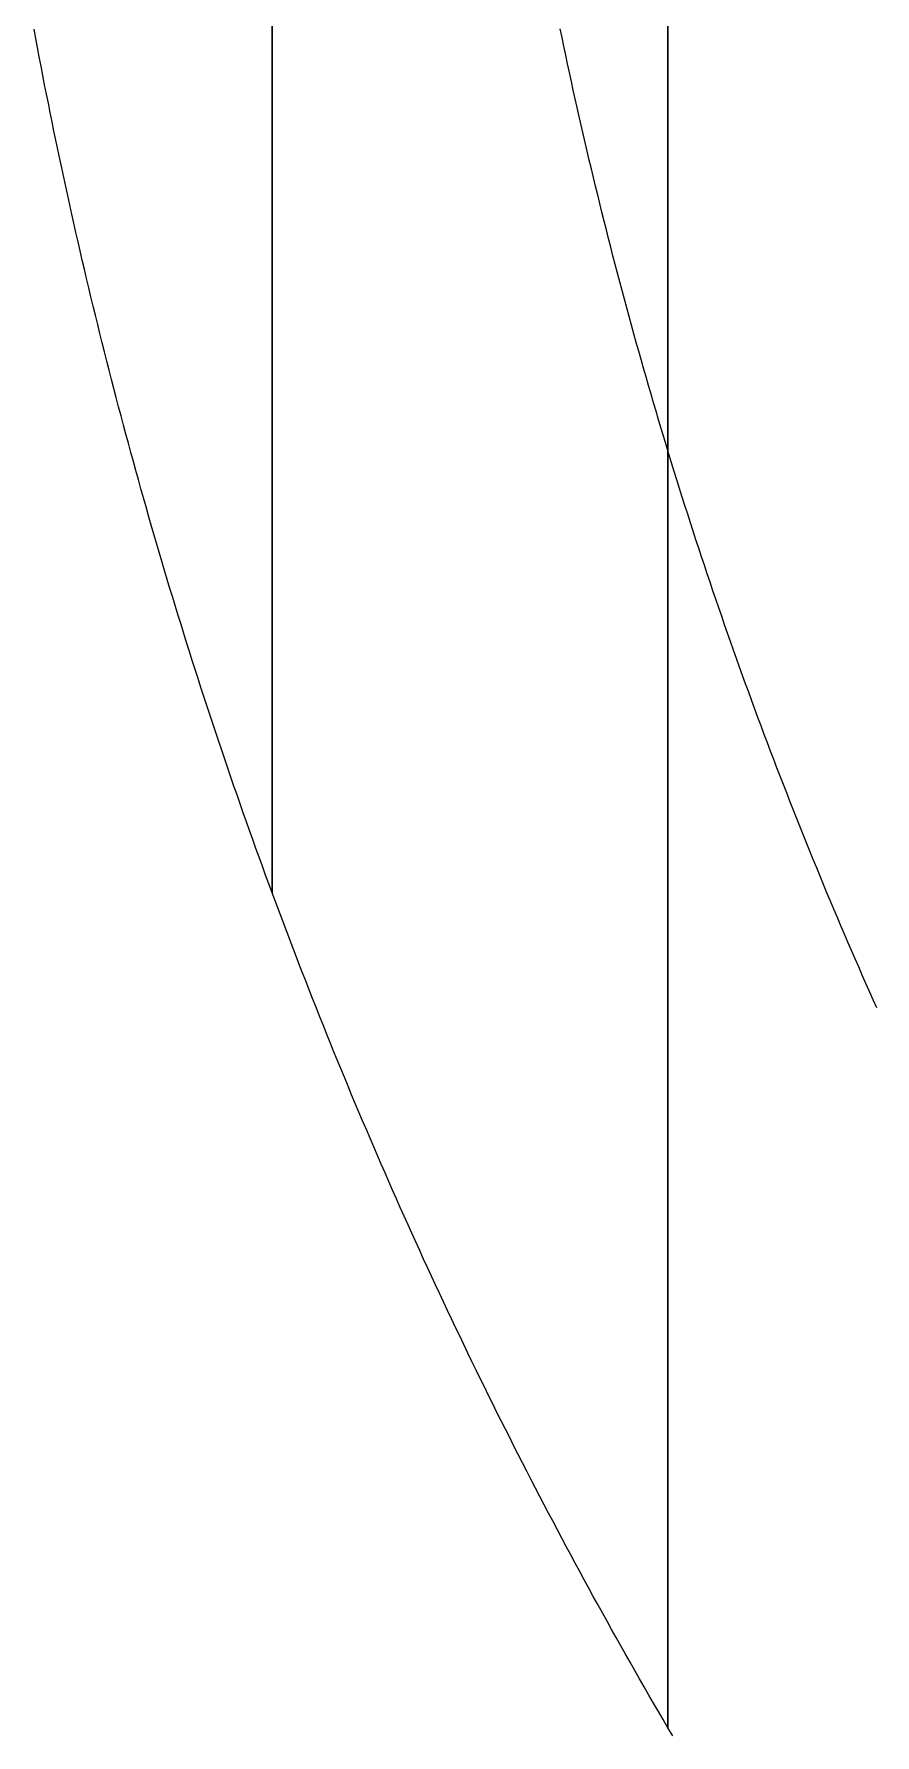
# Model space of a CAD drawing. Extents: x -25400 to 25400, y -24113 to 25400.
# Drawn here: x -24973 to -20903, y -12893 to -4659 of the extents above; entities that cross this region are included whole.
import ezdxf

# ---------------------------------------------------------------- set-up
doc = ezdxf.new("R2010")
doc.units = 0
doc.layers.add('L0D0', color=2, linetype='CONTINUOUS')

msp = doc.modelspace()

# ---------------------------------------------------------------- linework, layer by layer
at = {"layer": 'L0D0'}
for points in [[(-21905.071, 12857.988), (-21905.071, -12857.988), (-21928.171, -12818.553), (-21951.2, -12779.077), (-21974.158, -12739.559), (-21997.045, -12700), (-22019.861, -12660.4), (-22042.605, -12620.759), (-22065.278, -12581.077), (-22087.88, -12541.355), (-22110.41, -12501.591), (-22132.868, -12461.788), (-22155.255, -12421.944), (-22177.57, -12382.059), (-22199.813, -12342.135), (-22221.984, -12302.171), (-22244.084, -12262.167), (-22266.111, -12222.123), (-22288.067, -12182.04), (-22309.95, -12141.917), (-22331.761, -12101.755), (-22353.499, -12061.553), (-22375.166, -12021.313), (-22396.759, -11981.034), (-22418.281, -11940.716), (-22439.729, -11900.359), (-22461.105, -11859.964), (-22482.409, -11819.53), (-22503.639, -11779.058), (-22524.797, -11738.548), (-22545.882, -11698), (-22566.894, -11657.414), (-22587.832, -11616.791), (-22608.698, -11576.129), (-22629.491, -11535.431), (-22650.21, -11494.695), (-22670.855, -11453.921), (-22691.428, -11413.111), (-22711.927, -11372.264), (-22732.352, -11331.379), (-22752.704, -11290.459), (-22772.982, -11249.501), (-22793.187, -11208.507), (-22813.317, -11167.477), (-22833.374, -11126.411), (-22853.357, -11085.309), (-22873.266, -11044.171), (-22893.101, -11002.997), (-22912.862, -10961.787), (-22932.548, -10920.542), (-22952.16, -10879.262), (-22971.698, -10837.946), (-22991.162, -10796.595), (-23010.551, -10755.21), (-23029.866, -10713.789), (-23049.106, -10672.334), (-23068.271, -10630.844), (-23087.362, -10589.32), (-23106.378, -10547.762), (-23125.32, -10506.169), (-23144.186, -10464.543), (-23162.977, -10422.882), (-23181.694, -10381.188), (-23200.335, -10339.46), (-23218.902, -10297.699), (-23237.393, -10255.904), (-23255.809, -10214.077), (-23274.149, -10172.216), (-23292.415, -10130.322), (-23310.604, -10088.395), (-23328.719, -10046.436), (-23346.758, -10004.444), (-23364.721, -9962.42), (-23382.609, -9920.364), (-23400.421, -9878.275), (-23418.157, -9836.154), (-23435.817, -9794.002), (-23453.402, -9751.818), (-23470.91, -9709.602), (-23488.343, -9667.355), (-23505.699, -9625.077), (-23522.98, -9582.767), (-23540.184, -9540.427), (-23557.312, -9498.055), (-23574.364, -9455.653), (-23591.339, -9413.22), (-23608.238, -9370.757), (-23625.061, -9328.263), (-23641.807, -9285.739), (-23658.477, -9243.185), (-23675.07, -9200.602), (-23691.586, -9157.988), (-23708.026, -9115.345), (-23724.389, -9072.672), (-23740.675, -9029.97), (-23756.884, -8987.238), (-23773.017, -8944.478), (-23789.072, -8901.688), (-23805.05, -8858.87), (-23820.952, -8816.023), (-23820.952, 8816.023)], [(-21881.901, -12897.381), (-21905.071, -12857.988), (-21905.071, 12857.988)], [(-23820.952, 4455.665), (-23820.952, -8816.023), (-23836.776, -8773.148), (-23852.523, -8730.244), (-23868.193, -8687.312), (-23883.785, -8644.351), (-23899.3, -8601.363), (-23914.738, -8558.347), (-23930.098, -8515.303), (-23945.381, -8472.232), (-23960.587, -8429.133), (-23975.715, -8386.007), (-23990.765, -8342.854), (-24005.737, -8299.673), (-24020.632, -8256.466), (-24035.449, -8213.232), (-24050.188, -8169.972), (-24064.85, -8126.685), (-24079.433, -8083.372), (-24093.939, -8040.032), (-24108.366, -7996.667), (-24122.716, -7953.276), (-24136.987, -7909.859), (-24151.18, -7866.416), (-24165.295, -7822.948), (-24179.332, -7779.454), (-24193.29, -7735.936), (-24207.171, -7692.392), (-24220.972, -7648.823), (-24234.696, -7605.23), (-24248.341, -7561.612), (-24261.907, -7517.97), (-24275.395, -7474.303), (-24288.804, -7430.612), (-24302.135, -7386.897), (-24315.387, -7343.158), (-24328.56, -7299.395), (-24341.655, -7255.609), (-24354.67, -7211.799), (-24367.607, -7167.965), (-24380.465, -7124.109), (-24393.244, -7080.23), (-24405.944, -7036.327), (-24418.565, -6992.402), (-24431.107, -6948.454), (-24443.57, -6904.484), (-24455.953, -6860.491), (-24468.258, -6816.476), (-24480.483, -6772.439), (-24492.629, -6728.38), (-24504.696, -6684.3), (-24516.684, -6640.197), (-24528.592, -6596.074), (-24540.42, -6551.929), (-24552.17, -6507.762), (-24563.839, -6463.575), (-24575.43, -6419.366), (-24586.94, -6375.137), (-24598.371, -6330.887), (-24609.723, -6286.617), (-24620.994, -6242.326), (-24632.186, -6198.016), (-24643.299, -6153.685), (-24654.331, -6109.334), (-24665.284, -6064.963), (-24676.157, -6020.573), (-24686.949, -5976.163), (-24697.662, -5931.734), (-24708.295, -5887.286), (-24718.849, -5842.819), (-24729.322, -5798.332), (-24739.714, -5753.827), (-24750.027, -5709.304), (-24760.26, -5664.761), (-24770.413, -5620.201), (-24780.485, -5575.622), (-24790.477, -5531.026), (-24800.389, -5486.411), (-24810.221, -5441.778), (-24819.972, -5397.128), (-24829.643, -5352.461), (-24839.233, -5307.776), (-24848.743, -5263.074), (-24858.173, -5218.355), (-24867.522, -5173.619), (-24876.791, -5128.866), (-24885.979, -5084.097), (-24895.087, -5039.311), (-24904.114, -4994.509), (-24913.06, -4949.691), (-24921.926, -4904.857), (-24930.711, -4860.007), (-24939.415, -4815.141), (-24948.039, -4770.259), (-24956.581, -4725.362), (-24965.043, -4680.45), (-24973.424, -4635.523)], [(-20893.625, -9373.709), (-20911.355, -9334.091), (-20929.009, -9294.439), (-20946.588, -9254.754), (-20964.091, -9215.036), (-20981.519, -9175.284), (-20998.872, -9135.5), (-21016.15, -9095.683), (-21033.352, -9055.833), (-21050.478, -9015.95), (-21067.529, -8976.035), (-21084.504, -8936.088), (-21101.404, -8896.109), (-21118.227, -8856.098), (-21134.975, -8816.055), (-21151.647, -8775.98), (-21168.243, -8735.874), (-21184.763, -8695.737), (-21201.206, -8655.568), (-21217.574, -8615.368), (-21233.865, -8575.137), (-21250.08, -8534.876), (-21266.219, -8494.583), (-21282.281, -8454.261), (-21298.267, -8413.907), (-21314.176, -8373.524), (-21330.009, -8333.11), (-21345.765, -8292.667), (-21361.444, -8252.194), (-21377.047, -8211.691), (-21392.573, -8171.159), (-21408.022, -8130.597), (-21423.394, -8090.006), (-21438.689, -8049.386), (-21453.907, -8008.737), (-21469.048, -7968.059), (-21484.112, -7927.353), (-21499.099, -7886.618), (-21514.008, -7845.855), (-21528.841, -7805.064), (-21543.595, -7764.245), (-21558.273, -7723.397), (-21572.873, -7682.522), (-21587.396, -7641.62), (-21601.841, -7600.69), (-21616.208, -7559.733), (-21630.498, -7518.748), (-21644.71, -7477.737), (-21658.844, -7436.698), (-21672.9, -7395.633), (-21686.879, -7354.541), (-21700.78, -7313.423), (-21714.602, -7272.279), (-21728.347, -7231.109), (-21742.014, -7189.912), (-21755.602, -7148.69), (-21769.113, -7107.442), (-21782.545, -7066.168), (-21795.899, -7024.87), (-21809.175, -6983.545), (-21822.372, -6942.196), (-21835.491, -6900.822), (-21848.531, -6859.423), (-21861.493, -6818), (-21874.377, -6776.552), (-21887.181, -6735.079), (-21899.908, -6693.583), (-21912.555, -6652.062), (-21925.124, -6610.517), (-21937.614, -6568.949), (-21950.025, -6527.357), (-21962.358, -6485.742), (-21974.611, -6444.103), (-21986.786, -6402.441), (-21998.881, -6360.757), (-22010.898, -6319.049), (-22022.835, -6277.319), (-22034.694, -6235.566), (-22046.473, -6193.79), (-22058.173, -6151.993), (-22069.793, -6110.173), (-22081.335, -6068.332), (-22092.797, -6026.468), (-22104.18, -5984.583), (-22115.483, -5942.677), (-22126.707, -5900.749), (-22137.851, -5858.8), (-22148.916, -5816.829), (-22159.902, -5774.838), (-22170.807, -5732.827), (-22181.633, -5690.794), (-22192.38, -5648.741), (-22203.046, -5606.668), (-22213.633, -5564.575), (-22224.14, -5522.462), (-22234.568, -5480.329), (-22244.915, -5438.176), (-22255.182, -5396.004), (-22265.37, -5353.812), (-22275.477, -5311.601), (-22285.505, -5269.371), (-22295.452, -5227.122), (-22305.32, -5184.854), (-22315.107, -5142.568), (-22324.814, -5100.263), (-22334.441, -5057.94), (-22343.987, -5015.599), (-22353.454, -4973.239), (-22362.84, -4930.862), (-22372.145, -4888.467), (-22381.371, -4846.055), (-22390.516, -4803.625), (-22399.58, -4761.178), (-22408.564, -4718.713), (-22417.468, -4676.232), (-22426.291, -4633.734)]]:
    msp.add_lwpolyline(points, dxfattribs=at)

doc.saveas('drawing.dxf')
